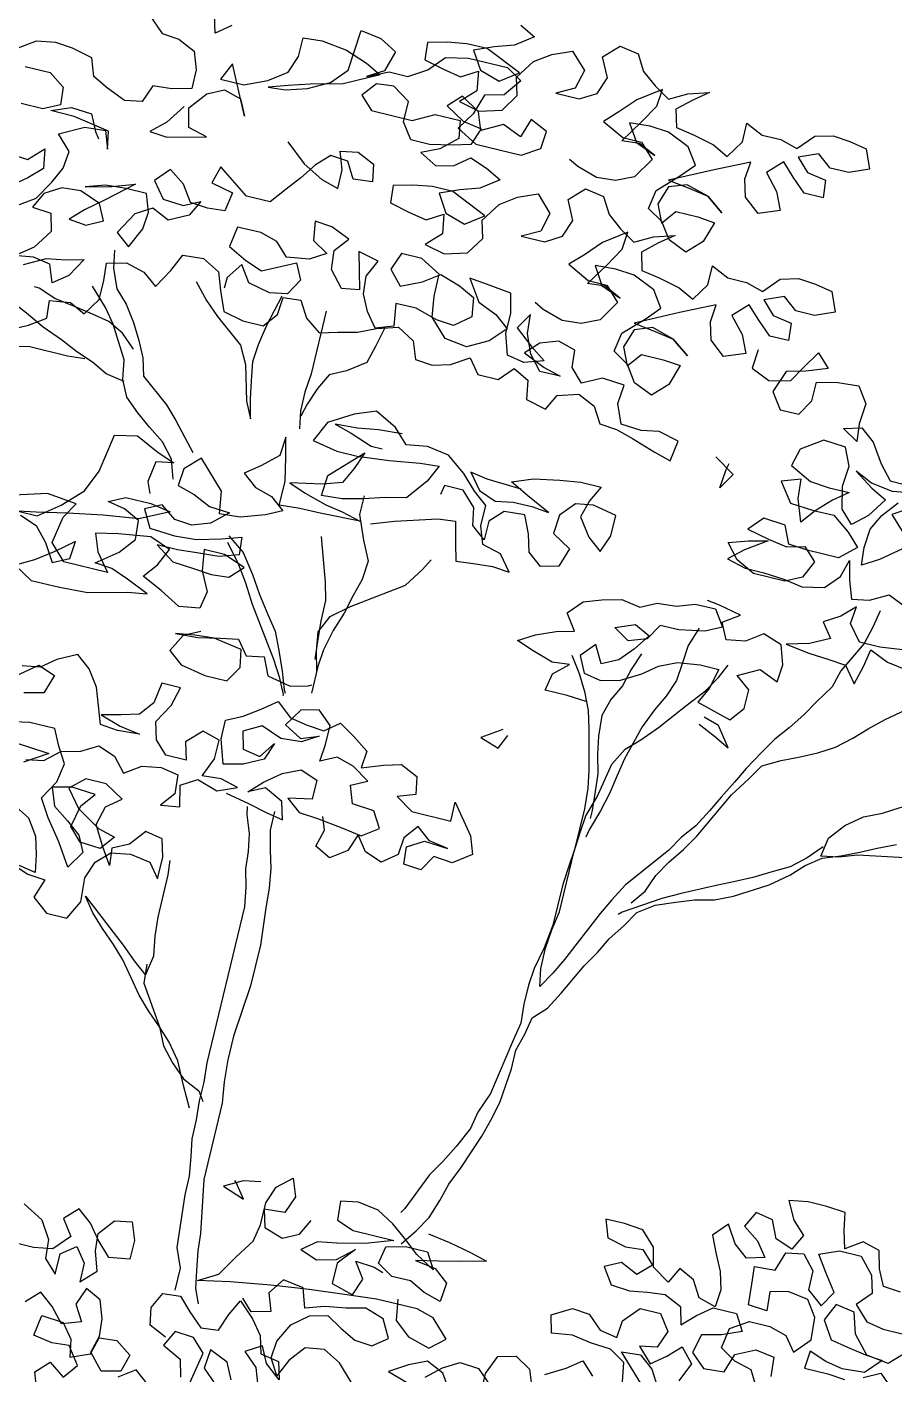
# Model space of a CAD drawing. Header units: inches. Extents: x 350994 to 353538, y 1581369 to 1583842.
# Drawn here: x 351507.966 to 351508.845, y 1583683.427 to 1583684.792 of the extents above; entities that cross this region are included whole.
import ezdxf

# ---------------------------------------------------------------- set-up
doc = ezdxf.new("R2010")
doc.units = ezdxf.units.IN
doc.header["$MEASUREMENT"] = 0
doc.linetypes.add('1', pattern=[0])
doc.layers.add('TREE', color=81, linetype='1')

# ---------------------------------------------------------------- blocks, each defined once
blk = doc.blocks.new('TREE_4')
at = {"color": 94}
for points in [[(85.1, 8372.7), (114, 8358.2), (82.2, 8335.1), (47.5, 8323.6), (12.8, 8309.1), (33, 8277.3), (70.5, 8265.7), (102.4, 8288.8), (35.9, 8317.8), (-1.7, 8317.8), (-36.4, 8312.1), (-71.1, 8303.4), (-68.2, 8271.6), (-30.7, 8262.9), (1.1, 8257.1), (30.1, 8274.4), (35.8, 8239.7), (9.8, 8213.7), (47.4, 8205), (87.8, 8216.6), (108.1, 8248.3), (99.5, 8280.2), (122.6, 8314.8), (151.6, 8335), (186.3, 8349.5), (215.2, 8320.5), (206.5, 8285.8), (174.6, 8268.5), (218, 8268.5), (246.9, 8285.8), (258.5, 8317.6), (241.2, 8352.3), (267.3, 8378.3), (301.9, 8372.5), (319.3, 8343.6), (345.3, 8323.3), (374.2, 8305.9), (406, 8323.2), (443.6, 8334.8), (417.5, 8314.6), (391.5, 8291.5), (400.1, 8259.6), (434.8, 8253.8), (472.4, 8245.1), (501.3, 8230.6), (521.6, 8262.4), (521.6, 8297.1), (553.4, 8282.6), (588.1, 8282.6), (619.9, 8273.9), (645.9, 8302.8), (677.8, 8311.4), (709.6, 8308.5), (741.4, 8302.7), (755.8, 8268), (721.1, 8253.6), (686.4, 8253.6), (660.4, 8273.9), (625.7, 8259.4), (648.8, 8236.3), (683.5, 8230.5), (686.3, 8198.7), (651.6, 8198.7), (625.6, 8221.8), (602.5, 8245), (576.5, 8219), (602.5, 8190.1), (616.9, 8158.2), (579.3, 8143.8), (550.4, 8167), (541.8, 8198.8), (544.7, 8230.6), (483.9, 8201.7), (408.7, 8164.2), (449.2, 8158.4), (483.9, 8152.6), (515.7, 8129.4), (483.9, 8152.6), (443.4, 8164.2), (411.6, 8152.6), (400, 8118), (414.4, 8086.1), (434.7, 8112.2), (475.2, 8112.1), (507, 8109.2), (495.4, 8071.6), (469.3, 8045.6), (434.7, 8060.1), (414.4, 8089), (385.6, 8106.4), (391.4, 8141.1), (426.1, 8175.8), (449.2, 8201.8), (429, 8230.7), (388.6, 8248.1), (353.9, 8251), (316.3, 8248.1), (336.5, 8216.3), (374.1, 8201.8), (342.3, 8216.3), (310.5, 8213.5), (336.5, 8253.9), (356.8, 8288.6), (359.7, 8320.4), (319.2, 8291.5), (293.2, 8262.6), (270, 8239.5), (310.5, 8219.2), (345.2, 8219.2), (371.2, 8193.2), (348, 8155.6), (316.2, 8141.2), (281.5, 8138.3), (243.9, 8149.9), (226.6, 8158.6)], [(-420.7, 8250.3), (-446.8, 8230.1), (-455.4, 8261.9)], [(-568.2, 8233.1), (-539.3, 8207.1), (-507.5, 8204.1), (-475.7, 8189.7), (-464.2, 8157.8), (-464.2, 8123.2), (-498.9, 8114.5), (-533.6, 8111.7), (-545.2, 8079.9), (-577, 8074.1), (-611.7, 8088.6), (-640.6, 8103.1), (-652.2, 8134.9), (-689.7, 8143.6), (-721.5, 8146.5), (-756.2, 8140.8), (-785.2, 8120.6)], [(-765, 8091.6), (-718.7, 8091.6), (-689.8, 8071.3), (-686.9, 8039.5), (-715.9, 8025.1), (-756.3, 8025.1)], [(-684.4, 7623.2), (-649.7, 7640.5), (-620.8, 7660.7), (-623.6, 7692.5), (-586.1, 7698.2), (-557.2, 7683.8), (-536.9, 7715.5), (-536.9, 7750.2), (-539.7, 7782), (-505, 7790.7), (-470.3, 7782), (-444.3, 7761.7), (-424.1, 7796.4), (-409.6, 7828.2), (-372, 7831), (-340.2, 7813.7), (-328.7, 7781.9), (-314.2, 7747.1), (-276.7, 7738.4), (-239.1, 7738.4), (-218.8, 7764.4), (-215.9, 7796.2), (-184.1, 7799.1), (-166.8, 7770.1), (-137.9, 7749.9), (-106, 7758.5), (-71.3, 7767.2), (-39.5, 7781.6), (-1.9, 7793.1), (29.9, 7775.7), (41.4, 7743.9), (73.2, 7741), (105, 7749.7), (136.8, 7769.9), (157, 7743.8), (194.6, 7743.8), (217.8, 7769.8), (246.7, 7755.3), (252.4, 7720.6), (290, 7711.9), (304.5, 7740.8), (342.1, 7752.3), (373.9, 7737.8), (391.2, 7708.9), (423, 7706), (454.8, 7697.3), (498.2, 7682.8), (530, 7674.1), (535.8, 7711.7), (498.2, 7720.4), (466.4, 7714.6), (428.8, 7717.6), (414.4, 7752.3), (417.3, 7787), (376.8, 7789.9), (342.1, 7772.6), (319, 7795.7), (316.1, 7827.5), (284.4, 7836.2), (252.5, 7824.7), (229.4, 7801.6), (269.8, 7784.2), (301.6, 7775.5), (264.1, 7775.5), (240.9, 7801.6), (226.5, 7836.3), (223.7, 7871), (206.3, 7842.1), (238.1, 7816), (267, 7795.8), (232.3, 7784.2), (200.5, 7790), (188.9, 7827.6), (189, 7865.2), (180.3, 7899.9), (134.1, 7905.8), (102.3, 7908.7), (128.3, 7871.1), (162.9, 7856.6), (188.9, 7836.3), (162.9, 7807.4), (125.3, 7787.2), (84.8, 7793), (53, 7824.9), (47.3, 7862.5), (47.3, 7902.9), (9.8, 7923.2), (-27.8, 7923.3), (-39.4, 7891.5), (-16.3, 7865.4), (21.3, 7882.7), (50.2, 7902.9), (87.8, 7891.3), (116.7, 7876.9), (122.4, 7842.2), (93.5, 7819.1), (61.7, 7822), (21.2, 7833.6), (-16.3, 7833.6), (-10.6, 7793.1), (-42.4, 7781.6), (-62.6, 7807.6), (-77.1, 7836.6), (-79.9, 7868.4), (-65.4, 7900.2), (-103, 7908.9), (-94.4, 7874.2), (-85.7, 7842.3), (-117.5, 7836.6), (-143.5, 7865.5), (-146.4, 7900.2), (-126.1, 7926.2), (-160.8, 7940.7), (-192.6, 7943.6), (-186.9, 7908.9), (-158, 7891.6), (-186.9, 7874.2), (-227.4, 7868.5), (-250.5, 7891.7), (-282.3, 7900.4), (-325.7, 7900.4), (-331.5, 7862.8), (-296.8, 7845.4), (-265, 7833.8), (-207.1, 7862.7), (-192.7, 7833.8), (-210.1, 7804.9), (-241.9, 7799.1), (-282.4, 7807.8), (-302.6, 7836.8), (-322.8, 7807.9), (-322.9, 7787.6)], [(-470, 8088.5), (-493.2, 8053.8), (-519.3, 8030.7), (-487.5, 8027.8), (-418, 8045), (-452.7, 8053.8), (-461.4, 8088.5), (-435.3, 8120.2), (-406.4, 8134.7), (-374.6, 8126), (-360.2, 8097), (-403.5, 8183.8), (-417.9, 8152), (-374.6, 8152), (-334.1, 8169.3), (-302.3, 8192.4), (-290.7, 8224.2), (-290.6, 8258.9), (-255.9, 8261.7), (-209.7, 8255.9), (-169.2, 8241.4), (-140.3, 8226.9), (-201.1, 8195.2), (-258.9, 8180.8), (-296.5, 8169.3), (-331.2, 8157.7), (-299.4, 8160.6), (-261.8, 8172.1), (-224.2, 8192.3), (-198.1, 8221.2), (-195.2, 8255.9), (-192.3, 8296.4), (-154.7, 8290.6), (-122.9, 8273.2), (-134.5, 8235.6), (-163.5, 8218.3), (-125.8, 8235.6), (-91.2, 8235.6), (-59.3, 8255.8), (-33.3, 8284.7), (7.2, 8293.3), (79.5, 8293.2), (108.4, 8275.9), (85.2, 8244.1), (50.5, 8235.4), (38.9, 8197.9), (18.7, 8166.1), (56.2, 8145.8), (140.1, 8145.7), (171.9, 8165.9), (174.8, 8197.7), (143, 8212.2), (131.4, 8177.5), (96.7, 8192), (59.1, 8171.8), (47.6, 8203.6), (12.9, 8223.9), (-10.2, 8200.8), (24.4, 8180.5), (59.1, 8174.7), (47.5, 8142.9), (15.7, 8134.3), (-24.8, 8125.6), (-59.4, 8125.7), (-79.7, 8154.6), (-79.6, 8192.2), (-111.4, 8212.5), (-143.2, 8209.6), (-163.5, 8183.6), (-140.4, 8160.4), (-65.2, 8160.4), (-27.6, 8180.6), (18.7, 8180.5), (24.4, 8148.7), (-4.5, 8122.7), (-36.3, 8108.3), (-4.5, 8090.9), (27.3, 8099.6), (53.3, 8119.8), (85.1, 8108.2), (114, 8093.7), (82.2, 8070.6), (47.5, 8059.1), (12.8, 8044.7), (33, 8012.8), (70.5, 8001.2), (102.4, 8024.3), (35.9, 8053.3), (-1.7, 8053.3), (-36.4, 8047.6), (-71.1, 8038.9), (-68.2, 8007.1), (-30.7, 7998.4), (1.1, 7992.6), (30.1, 8009.9), (35.8, 7975.2), (9.8, 7949.2), (47.4, 7940.5), (87.8, 7952.1), (108.1, 7983.8), (99.5, 8015.7), (122.6, 8050.3), (151.6, 8070.5), (186.3, 8085), (215.2, 8056), (206.5, 8021.3), (174.6, 8004), (218, 8004), (246.9, 8021.3), (258.5, 8053.1), (241.2, 8087.8), (267.3, 8113.8), (301.9, 8108), (319.3, 8079.1), (345.3, 8058.8), (374.2, 8041.4), (406, 8058.7), (443.6, 8070.3), (417.5, 8050.1), (391.5, 8027), (400.1, 7995.1), (434.8, 7989.3), (472.4, 7980.6), (501.3, 7966.1), (521.6, 7997.9), (521.6, 8032.6), (553.4, 8018.1), (588.1, 8018.1), (619.9, 8009.4), (645.9, 8038.3), (677.8, 8046.9), (709.6, 8044), (741.4, 8038.2), (755.8, 8003.5), (721.1, 7989.1), (686.4, 7989.1), (660.4, 8009.4), (625.7, 7994.9), (648.8, 7971.8), (683.5, 7966), (686.3, 7934.2), (651.6, 7934.2), (625.6, 7957.4), (602.5, 7980.5), (576.5, 7954.5), (602.5, 7925.6), (616.9, 7893.7), (579.3, 7879.3), (550.4, 7902.5), (541.8, 7934.3), (544.7, 7966.1), (483.9, 7937.2), (408.7, 7899.7), (449.2, 7893.9), (483.9, 7888.1), (515.7, 7864.9), (483.9, 7888.1), (443.4, 7899.7), (411.6, 7888.2), (400, 7853.5), (414.4, 7821.7), (434.7, 7847.7), (475.2, 7847.6), (507, 7844.7), (495.4, 7807.1), (469.3, 7781.1), (434.7, 7795.6), (414.4, 7824.5), (385.6, 7841.9), (391.4, 7876.6), (426.1, 7911.3), (449.2, 7937.3), (429, 7966.2), (388.6, 7983.6), (353.9, 7986.5), (316.3, 7983.7), (336.5, 7951.8), (374.1, 7937.3), (342.3, 7951.8), (310.5, 7949), (336.5, 7989.4), (356.8, 8024.1), (359.7, 8055.9), (319.2, 8027), (293.2, 7998.1), (270, 7975), (310.5, 7954.7), (345.2, 7954.7), (371.2, 7928.7), (348, 7891.1), (316.2, 7876.7), (281.5, 7873.8), (243.9, 7885.4), (226.6, 7894.1)], [(-273.5, 8070.9), (-235.9, 8039.1), (-198.3, 8018.8), (-166.5, 8010.1), (-166.5, 8044.8), (-178, 8076.6), (-146.2, 8082.4), (-114.4, 8067.9), (-108.7, 8036.1), (-143.4, 8033.2), (-160.7, 8062.2), (-192.5, 8065.1), (-215.7, 8042), (-235.9, 8013.1), (-256.2, 7987.1), (-279.3, 7958.2), (-322.7, 7958.2), (-380.5, 7998.7), (-389.2, 7967), (-348.7, 7958.2), (-354.5, 7923.6), (-386.4, 7920.7), (-418.2, 7923.6), (-438.4, 7952.5), (-467.3, 7972.8), (-490.4, 7946.8), (-467.3, 7917.9), (-429.7, 7914.9), (-400.8, 7929.4), (-415.3, 7900.5), (-450, 7883.2), (-481.8, 7897.6), (-510.7, 7880.3), (-533.9, 7839.9), (-507.9, 7819.6), (-490.5, 7857.2), (-487.6, 7889), (-499.1, 7920.8), (-536.7, 7920.8), (-574.3, 7918), (-609, 7906.4), (-562.7, 7918), (-522.2, 7932.4), (-568.5, 7891.9), (-600.4, 7866), (-623.5, 7842.8), (-591.7, 7839.9), (-562.8, 7854.4), (-577.2, 7883.3), (-614.8, 7897.8), (-649.5, 7894.9), (-678.4, 7877.6), (-692.9, 7848.7), (-658.2, 7845.8), (-649.6, 7814), (-672.7, 7779.3), (-707.4, 7753.3)], [(-684.3, 7744.6), (-646.7, 7764.8), (-612, 7770.5), (-580.2, 7779.2), (-600.5, 7744.5), (-626.5, 7724.3), (-638, 7756.1), (-669.8, 7761.9), (-704.5, 7756.2)], [(-753.5, 7932.6), (-721.7, 7929.7), (-695.7, 7955.7), (-689.9, 7921), (-713.1, 7897.9), (-742, 7874.8)], [(-718.9, 7845.8), (-690, 7866), (-669.7, 7900.7), (-655.2, 7929.6), (-652.3, 7961.4), (-678.3, 7987.5), (-634.9, 8010.5), (-597.3, 8013.4), (-585.8, 7981.6), (-591.6, 8013.4), (-623.4, 8019.2), (-658, 8025), (-701.4, 8025.1), (-666.7, 8039.5), (-629.1, 8036.6), (-614.7, 8007.6), (-606, 7996.1)], [(637.2, 7905.3), (634.2, 7870.6), (668.9, 7856.1), (706.5, 7864.8), (723.9, 7893.7), (744.1, 7925.4), (767.3, 7902.3), (729.7, 7887.9), (695, 7879.2), (680.5, 7838.8), (700.7, 7809.8), (735.4, 7809.8), (752.7, 7838.7), (752.8, 7873.4), (790.4, 7882), (828, 7884.9), (848.2, 7856), (845.2, 7818.4), (848.1, 7786.6), (819.2, 7803.9), (851, 7812.6), (877, 7792.3), (900.1, 7757.6), (923.2, 7731.6), (966.6, 7731.5)], [(972.3, 7693.9), (940.5, 7673.7), (969.4, 7644.8)], [(981, 7624.5), (937.6, 7589.9), (908.6, 7572.5), (905.8, 7604.4), (908.7, 7639), (923.2, 7667.9), (946.3, 7696.8)], [(969.5, 7719.9), (931.9, 7714.2), (891.4, 7720), (859.6, 7734.5), (894.3, 7711.3), (923.2, 7696.9), (900, 7662.2), (874, 7639.1), (850.9, 7662.2), (842.2, 7702.7), (845.2, 7740.3), (830.7, 7772.1), (790.3, 7775), (752.7, 7749.1), (744, 7717.3), (784.4, 7697), (819.1, 7694.1), (856.7, 7694), (830.7, 7673.8), (804.6, 7647.8), (784.3, 7621.8), (769.9, 7662.3), (767.1, 7697), (732.4, 7685.5), (758.4, 7650.8), (801.7, 7647.8), (839.3, 7647.8), (871.1, 7624.6), (894.2, 7601.5), (865.3, 7575.5), (807.4, 7575.5), (772.7, 7578.5), (758.3, 7610.3), (717.8, 7613.2), (694.7, 7587.2), (735.2, 7578.5), (769.8, 7572.7), (801.7, 7581.3), (824.8, 7558.2), (810.3, 7526.4), (781.4, 7511.9), (723.5, 7512), (688.9, 7529.4), (665.7, 7555.4), (700.5, 7567), (735.2, 7575.6), (697.5, 7549.6), (671.5, 7526.5), (706.2, 7517.8), (740.9, 7517.8), (778.5, 7514.8), (813.2, 7509), (853.6, 7517.7), (876.8, 7543.7), (885.5, 7575.5), (894.1, 7540.8), (905.7, 7508.9), (937.5, 7514.7), (969.3, 7532), (1038.7, 7503)], [(1021.3, 7442.3), (975, 7436.6), (937.4, 7436.6), (914.3, 7465.6), (917.2, 7497.4), (894.1, 7474.3), (865.2, 7456.9), (885.4, 7430.9), (850.7, 7413.6), (810.2, 7402.1), (853.5, 7396.2), (891.1, 7393.3), (922.9, 7390.4), (946, 7361.4), (954.7, 7396.1), (960.5, 7427.9), (995.2, 7413.4), (1032.8, 7407.6)], [(-531, 7808.1), (-525.3, 7776.3), (-510.8, 7741.5), (-487.7, 7718.4), (-467.5, 7689.5), (-450.2, 7660.5), (-435.8, 7631.6), (-427.1, 7599.8), (-375.1, 7559.3), (-352, 7536.1), (-328.9, 7510.1), (-308.7, 7486.9)], [(-374.9, 7787.7), (-348.9, 7758.7), (-322.9, 7735.6), (-270.9, 7695.1), (-253.6, 7663.2), (-236.3, 7599.6), (-221.9, 7570.7), (-230.5, 7605.4), (-236.3, 7637.2), (-242, 7671.9), (-239.1, 7703.7), (-233.3, 7741.3), (-218.8, 7799.1)], [(-134.9, 7790.4), (-135, 7674.7), (-138, 7640), (-138, 7605.3), (-132.2, 7573.5)], [(-25.1, 7787.4), (-33.8, 7749.8), (-42.5, 7718), (-74.3, 7694.9), (-103.2, 7680.5), (-117.7, 7651.6), (-129.3, 7619.8), (-135.1, 7596.6)], [(-331.9, 7432), (-343.4, 7466.7), (-366.5, 7492.8), (-395.4, 7513), (-421.4, 7533.3), (-447.4, 7556.4), (-461.8, 7585.4), (-467.6, 7620.1), (-502.2, 7677.9), (-522.4, 7704), (-554.2, 7735.8)], [(-456, 7643.2), (-482, 7666.3), (-510.9, 7680.8), (-542.7, 7686.6), (-577.4, 7692.5), (-615, 7698.3), (-646.8, 7709.9), (-655.4, 7709.9)], [(608.1, 7700), (645.6, 7676.9), (628.2, 7648), (631.2, 7682.7), (634.1, 7694.2)], [(-458.9, 7582.5), (-493.6, 7588.3), (-522.5, 7602.8), (-554.3, 7614.4), (-586.1, 7628.9), (-623.7, 7643.3), (-658.4, 7660.7), (-690.2, 7675.2), (-713.3, 7681)], [(32.4, 7437.5), (72.9, 7451.9), (148.1, 7474.9), (179.9, 7477.8), (188.6, 7440.2), (197.2, 7408.4), (229, 7411.3), (263.7, 7414.1), (295.5, 7411.2), (272.4, 7440.1), (237.7, 7448.8), (226.2, 7480.7), (226.2, 7518.2), (200.2, 7538.5), (174.2, 7564.5), (139.6, 7590.6), (99.1, 7596.4), (61.5, 7590.7), (35.5, 7616.7), (-5, 7637), (-42.6, 7622.6), (-86, 7596.6), (-103.3, 7559), (-57.1, 7550.3), (-19.5, 7550.3), (38.3, 7556), (93.3, 7564.6), (128, 7567.5), (113.5, 7535.7), (84.5, 7498.1), (46.9, 7489.5), (9.3, 7478), (-28.2, 7469.3), (-65.8, 7466.5), (-62.9, 7504), (-7.9, 7558.9), (-19.5, 7527.1), (-34, 7498.2), (-68.7, 7486.7), (-126.5, 7475.2), (-94.8, 7463.6), (-54.3, 7452), (-22.5, 7446.2), (12.2, 7437.5), (-60.1, 7434.7), (-97.7, 7434.7), (-135.3, 7431.8), (-135.2, 7475.2), (-143.9, 7518.6), (-152.5, 7553.3), (-155.4, 7518.6), (-184.4, 7492.6), (-210.4, 7472.4), (-184.4, 7452.1), (-152.6, 7443.4), (-126.6, 7423.1), (-155.5, 7408.7), (-198.9, 7394.3), (-236.5, 7391.4), (-242.2, 7431.9), (-291.3, 7481.1), (-317.4, 7455.1), (-320.3, 7423.3), (-288.5, 7414.6), (-256.7, 7400.1), (-219.1, 7397.2), (-248.1, 7371.2), (-279.9, 7359.7), (-311.7, 7362.6), (-340.6, 7382.9), (-369.5, 7368.4), (-352.2, 7336.6), (-305.9, 7333.7), (-265.5, 7336.5), (-222.1, 7348.1), (-187.4, 7359.6), (-184.5, 7327.8), (-219.2, 7316.3), (-259.7, 7313.4), (-294.4, 7310.5), (-332, 7310.6), (-297.3, 7287.4), (-256.8, 7284.5), (-225, 7281.6), (-193.2, 7284.4), (-170.1, 7307.5), (-210.5, 7322), (-248.1, 7322.1), (-242.4, 7284.5), (-225.1, 7249.8), (-230.9, 7218), (-268.5, 7212.2), (-306, 7232.5), (-343.6, 7249.9), (-323.3, 7275.9), (-308.9, 7307.7), (-346.4, 7322.2), (-404.3, 7313.5), (-444.7, 7304.9), (-433.2, 7273.1), (-407.2, 7241.3), (-488.2, 7241.3), (-517.1, 7270.3), (-508.3, 7319.4), (-491, 7348.3), (-545.9, 7354.1), (-603.7, 7336.8)], [(-583.5, 7305), (-551.7, 7293.4), (-528.6, 7267.4), (-508.4, 7235.6), (-479.5, 7250), (-476.6, 7281.8), (-508.4, 7255.8), (-540.2, 7232.7), (-572, 7215.4), (-537.4, 7195.1), (-485.3, 7195.1), (-433.3, 7197.9), (-363.9, 7215.2), (-329.2, 7220.9), (-369.6, 7238.3), (-401.4, 7249.9), (-433.2, 7252.8), (-395.6, 7281.7), (-372.5, 7310.6), (-375.3, 7345.3), (-404.2, 7359.8), (-436, 7365.6), (-407.1, 7380), (-360.8, 7380), (-323.2, 7374.2), (-375.3, 7348.2), (-438.9, 7339.6), (-502.5, 7328.1), (-557.5, 7316.6), (-589.3, 7310.8), (-554.6, 7310.8), (-517, 7339.7), (-482.3, 7374.3), (-464.9, 7414.8), (-453.3, 7484.2), (-412.8, 7492.8), (-369.4, 7472.5), (-337.6, 7460.9), (-369.4, 7455.2), (-375.2, 7417.6), (-366.6, 7397.3)], [(-537, 7605.7), (-568.8, 7602.8), (-641.1, 7602.9), (-675.8, 7594.2), (-707.6, 7591.4), (-779.9, 7591.4)], [(49.9, 7608), (6.6, 7605.2), (-31, 7599.4), (-71.5, 7596.6), (-39.7, 7587.9), (0.8, 7573.4), (21, 7573.4)], [(281.2, 7561.6), (217.6, 7564.5), (185.8, 7570.3), (208.9, 7541.4), (240.7, 7529.8), (272.5, 7535.5), (307.2, 7535.5), (339, 7532.6), (295.7, 7552.9), (261, 7570.2), (298.6, 7584.7), (344.8, 7593.3), (382.4, 7599.1), (420, 7599), (405.5, 7570.1), (396.8, 7538.3), (419.9, 7506.5), (445.9, 7486.2), (457.5, 7518), (457.6, 7555.6), (414.2, 7564.3), (382.4, 7558.6), (359.2, 7532.6), (356.3, 7497.9), (391, 7477.6), (379.4, 7442.9), (347.6, 7434.3), (321.6, 7454.5), (312.9, 7486.4), (298.5, 7518.2), (260.9, 7515.3), (237.8, 7492.2), (237.7, 7457.5), (211.7, 7477.8), (206, 7509.6), (180, 7535.6), (145.3, 7535.7), (142.4, 7518.3)], [(960.6, 7500.2), (954.8, 7468.4), (946.1, 7436.6), (917.1, 7378.8), (908.4, 7347), (888.2, 7315.2), (870.8, 7286.3), (850.5, 7257.4), (830.3, 7231.4), (812.9, 7202.5), (792.6, 7167.9), (778.1, 7139), (760.7, 7107.2), (746.3, 7078.3), (728.9, 7046.5), (708.6, 7020.5), (691.3, 6991.6), (630.5, 6913.6), (613.1, 6881.8), (598.6, 6852.9), (555.1, 6757.5), (540.7, 6728.6), (523.3, 6699.7), (517.5, 6731.5), (517.6, 6769.1), (520.5, 6803.8), (526.3, 6838.5), (526.4, 6948.4), (529.3, 6986), (532.3, 7017.8), (543.9, 7055.3), (555.5, 7118.9), (572.9, 7150.7), (596, 7173.8), (622.1, 7202.7), (662.6, 7254.7), (688.6, 7286.5), (706, 7315.4), (717.6, 7341.4)], [(9.4, 7483.7), (9.3, 7449), (26.6, 7405.7), (43.9, 7370.9), (41, 7336.3), (32.3, 7304.5), (23.6, 7269.8), (12, 7235.1), (3.3, 7197.5), (0.4, 7165.7), (0.3, 7116.6)], [(486.2, 7217.3), (448.6, 7220.2), (408.1, 7220.3), (413.9, 7252.1), (440, 7275.2), (408.2, 7272.3), (370.6, 7283.9), (338.8, 7295.5), (367.7, 7312.8), (402.4, 7327.3), (434.2, 7335.9), (414, 7364.8), (437.2, 7390.8), (469, 7402.4), (503.7, 7411), (538.4, 7405.2), (567.3, 7419.6), (602, 7422.5), (633.8, 7434), (671.4, 7434), (691.6, 7405.1), (662.7, 7390.6), (616.4, 7382), (581.7, 7382), (564.4, 7353.1), (532.5, 7341.6), (503.7, 7359), (538.4, 7373.4), (567.3, 7358.9), (547, 7330), (523.8, 7304), (494.9, 7289.6), (477.6, 7321.4), (454.4, 7295.4), (468.9, 7266.5), (500.7, 7260.7), (535.4, 7269.3), (570.1, 7289.5), (596.1, 7309.7), (627.9, 7324.2), (668.4, 7329.9), (703.1, 7329.9), (694.4, 7292.3), (679.9, 7263.4), (743.5, 7246), (763.8, 7272), (763.8, 7306.7), (737.8, 7326.9), (775.4, 7347.1), (810.1, 7332.7), (813, 7364.5), (801.5, 7399.2), (766.8, 7410.8), (737.9, 7390.6), (703.2, 7384.8), (688.7, 7413.7), (717.7, 7433.9), (677.2, 7442.7), (654.1, 7445.6)], [(-48.6, 7394.2), (-22.6, 7316.1), (-14, 7284.3), (-14, 7246.7), (-11.1, 7209.1), (-8.3, 7177.3)], [(0.4, 7157), (-8.3, 7191.7), (-14, 7226.4), (0.5, 7258.2), (32.3, 7284.2), (119.1, 7344.9), (142.3, 7379.5), (153.8, 7399.8)], [(651.1, 7393.5), (639.5, 7358.8), (636.6, 7324.1), (633.7, 7292.3), (622.1, 7260.5), (607.6, 7231.7), (593.1, 7197), (575.7, 7133.4), (569.9, 7101.6), (564.1, 7066.9), (555.4, 7032.2), (543.8, 6994.6), (540.9, 6980.2)], [(647.8, 6884.7), (668, 6910.7), (679.6, 6942.5), (697, 6971.4), (717.3, 7000.2), (734.7, 7029.1), (778.1, 7115.8), (801.3, 7150.5), (818.6, 7179.4), (850.5, 7196.7), (882.3, 7211.2), (911.2, 7225.6), (940.1, 7242.9), (966.2, 7266), (989.3, 7289.1), (1015.4, 7312.2), (1047.2, 7338.2), (1073.2, 7364.2), (1084.8, 7381.6)], [(-210.5, 7356.7), (-178.7, 7333.6), (-152.7, 7298.8), (-132.5, 7267), (-109.4, 7235.2), (-89.2, 7209.2), (-74.8, 7177.3), (-60.3, 7142.6), (-48.8, 7110.8), (-45.9, 7105)], [(-210.5, 7345.2), (-181.6, 7310.4), (-161.4, 7281.5), (-141.2, 7246.8), (-80.6, 7160), (-63.3, 7131.1), (-48.8, 7102.1), (-48.8, 7099.3)], [(561.4, 7324.2), (549.9, 7292.4), (541.1, 7260.6), (526.7, 7231.7), (518, 7199.9), (520.8, 7162.3), (526.6, 7130.5), (535.2, 7095.8), (538.1, 7064), (540.9, 7029.3), (540.9, 7014.9)], [(440, 7292.5), (460.2, 7263.6), (477.5, 7234.7), (491.9, 7202.8), (500.6, 7171), (509.2, 7136.3), (517.9, 7098.7), (523.6, 7066.9), (526.5, 7029.3), (526.4, 6954.2), (523.5, 6922.4), (520.6, 6887.7), (520.5, 6812.5), (514.7, 6769.1), (506, 6728.7), (503, 6696.9), (503, 6662.2), (505.9, 6627.5), (500.1, 6595.7), (482.6, 6491.6), (468.1, 6454), (462.3, 6422.2), (444.9, 6384.6), (427.6, 6352.9), (410.2, 6324), (381.2, 6254.6), (375.4, 6245.9)], [(691.5, 7225.8), (723.3, 7211.3), (752.2, 7196.8), (726.2, 7231.5), (697.3, 7240.2)], [(1315.9, 7152.9), (1252.3, 7121.2), (1217.6, 7109.7), (1185.8, 7101), (1153.9, 7089.5), (1119.2, 7080.8), (1023.8, 7063.6), (992, 7052), (960.2, 7046.3), (966, 7081), (989.2, 7109.9), (1018.1, 7133), (1049.9, 7147.4), (1078.8, 7164.7), (1110.7, 7182), (1139.6, 7199.4), (1168.5, 7219.6), (1191.7, 7236.9)], [(-219.3, 7177.5), (-248.3, 7163), (-265.6, 7131.3), (-239.6, 7111), (-193.4, 7102.3), (-152.9, 7102.2), (-135.5, 7131.1), (-141.3, 7162.9), (-193.3, 7171.7), (-228, 7168.8), (-262.7, 7163.1), (-222.2, 7165.9), (-181.8, 7174.5), (-149.9, 7180.3), (-129.7, 7154.3), (-97.9, 7160), (-83.5, 7128.2), (-40.1, 7119.5), (-8.3, 7128.1), (-2.5, 7131)], [(350.2, 7133.6), (315.5, 7110.5), (350.2, 7098.9), (361.8, 7124.9)], [(389.8, 6191), (410.1, 6219.9), (427.5, 6248.8), (439.1, 6283.5), (447.8, 6315.3), (462.3, 6349.9), (485.4, 6413.5), (494.1, 6445.3), (502.8, 6480), (508.7, 6543.6), (508.7, 6578.3), (517.4, 6610.1), (523.2, 6641.9), (546.4, 6665), (563.8, 6696.8), (592.7, 6754.6), (610.1, 6783.5), (624.6, 6812.4), (644.9, 6841.3), (662.2, 6870.2), (691.2, 6890.4), (725.9, 6904.8), (757.7, 6916.4), (792.4, 6925), (824.2, 6939.4), (882.1, 6974.1), (913.9, 7000.1), (937, 7023.2), (963.1, 7043.4), (994.9, 7054.9), (1026.7, 7069.4), (1055.6, 7083.8), (1087.5, 7098.2)], [(-474.1, 6796.1), (-442.3, 6778.7), (-422.1, 6749.7), (-413.5, 6717.9), (-407.7, 6686.1), (-439.5, 6691.9)], [(-451.1, 6691.9), (-419.3, 6680.4), (-387.5, 6677.4), (-399.1, 6642.7), (-370.2, 6619.6), (-332.6, 6619.6), (-315.2, 6654.2), (-318.1, 6697.6), (-306.5, 6729.4), (-283.3, 6752.5), (-248.6, 6758.3), (-211.1, 6752.4), (-190.8, 6726.4), (-190.8, 6766.9), (-199.4, 6798.7), (-231.2, 6804.5), (-254.4, 6775.6), (-283.3, 6761.2), (-280.5, 6729.4), (-300.7, 6761.2), (-320.9, 6795.9), (-312.2, 6830.6), (-286.1, 6850.8), (-320.8, 6871.1), (-358.4, 6871.1), (-384.4, 6848), (-358.5, 6816.2), (-315.1, 6790.1), (-283.3, 6781.4), (-303.6, 6755.4), (-341.2, 6758.3), (-364.3, 6781.5), (-355.6, 6822), (-335.3, 6848), (-378.7, 6850.9), (-413.4, 6842.3), (-401.8, 6810.4), (-372.9, 6790.2), (-346.9, 6769.9), (-332.5, 6741), (-352.8, 6709.2), (-378.8, 6749.7), (-407.6, 6787.3), (-427.8, 6819.1), (-407.6, 6853.8), (-401.8, 6888.5), (-419.1, 6917.4), (-433.5, 6946.4), (-479.8, 6946.4), (-523.1, 6937.8)], [(-511.6, 6906), (-474, 6903), (-433.5, 6900.1), (-474.1, 6874.1)], [(-471.2, 6879.9), (-439.3, 6885.7), (-413.3, 6908.8), (-378.6, 6917.4), (-349.7, 6934.7), (-317.9, 6923.1), (-294.8, 6897.1), (-265.8, 6917.3), (-231.1, 6923), (-199.3, 6917.2), (-196.5, 6882.5), (-216.7, 6856.5), (-182, 6862.3), (-190.7, 6899.9), (-161.8, 6917.2), (-124.2, 6905.6), (-89.5, 6920), (-121.3, 6928.7), (-156, 6925.9), (-141.5, 6960.6), (-141.4, 6995.2), (-173.2, 7004), (-199.3, 6978), (-190.6, 6946.1), (-228.2, 6946.2), (-251.3, 6969.3), (-260, 7001.1), (-239.7, 7035.8), (-231, 7070.5), (-265.7, 7070.5), (-271.5, 7033), (-291.8, 7007), (-323.6, 6998.3), (-358.3, 6989.7), (-320.7, 6978.1), (-283.1, 6972.2), (-323.6, 6969.4), (-355.4, 6972.3), (-378.5, 7035.9), (-398.7, 7064.9), (-424.7, 7085.1), (-459.4, 7067.8), (-485.5, 7047.6), (-517.3, 7041.9)], [(-546.2, 7004.3), (-488.3, 7050.5), (-456.6, 7038.9), (-468.1, 7004.2), (-502.9, 6995.6)], [(-106.8, 6905.6), (-63.5, 6896.9), (-28.8, 6888.2), (3, 6882.4), (-5.6, 6914.2), (-40.3, 6931.5), (-69.2, 6917.1), (-46.1, 6940.2), (-17.1, 6963.3), (14.7, 6977.8), (46.5, 6966.2), (46.4, 6931.5), (3.1, 6922.8), (29.1, 6902.6), (63.8, 6899.6), (110, 6893.8), (147.6, 6888), (176.5, 6908.2), (159.2, 6937.1), (118.7, 6940.1), (107.2, 6971.9), (136.1, 6986.3), (104.3, 7006.6), (72.5, 7015.3), (43.6, 7000.9), (46.5, 7032.7), (46.6, 7067.4), (20.6, 7090.5), (-11.3, 7081.9), (-31.5, 7050.1), (0.3, 7032.7), (32.1, 7044.2), (3.2, 7026.9), (-34.4, 7024.1), (-72, 7038.6), (-103.8, 7021.2), (-95.2, 6989.4), (-63.4, 6983.6), (-43.1, 7012.5), (-54.7, 6980.7), (-89.4, 6963.4), (-124.1, 6954.8), (-138.5, 6998.1), (-138.5, 7032.8), (-109.6, 7047.3), (-80.7, 7067.5), (-54.6, 7087.7), (-25.7, 7064.5), (6.1, 7058.7), (37.9, 7055.8), (63.9, 7076), (92.8, 7058.6), (121.7, 7038.4), (118.8, 7006.6), (156.4, 7021), (188.2, 7029.6), (220, 7015.2), (225.7, 6983.3), (193.9, 6971.8), (225.7, 6951.5), (298, 6951.5), (298, 6986.2), (338.5, 6934.1), (350, 6902.3), (318.2, 6879.2), (283.5, 6882.1), (266.1, 6853.2), (234.3, 6856.1), (231.4, 6887.9), (260.4, 6905.3), (303.7, 6902.3), (269, 6908.1), (243, 6928.4), (222.8, 6902.4), (219.9, 6870.6), (193.8, 6850.4), (162, 6862), (141.8, 6888), (130.2, 6856.2), (101.3, 6836), (72.4, 6850.5), (81.1, 6882.3), (72.4, 6905.4)], [(960.2, 7063.6), (937.1, 7037.6), (911, 7014.5), (879.2, 6997.2), (850.3, 6979.9), (821.3, 6965.5), (789.5, 6951), (731.7, 6922.2), (699.8, 6904.8), (636.2, 6864.4), (630.4, 6858.7)], [(13.8, 6015), (13.8, 6055.4), (-0.6, 6090.1), (-9.2, 6185.6), (-9.2, 6220.3), (-14.9, 6255), (-20.7, 6286.8), (-20.6, 6321.5), (-23.5, 6356.2), (-23.5, 6390.9), (-26.3, 6425.6), (-26, 6714.7), (-31.8, 6749.4), (-40.4, 6781.2), (-43.3, 6813), (-49.1, 6844.8), (-60.6, 6876.6), (-63.5, 6891.1)], [(-14.3, 6893.9), (-14.3, 6859.2), (-5.7, 6824.5), (2.9, 6792.7), (8.7, 6758), (11.5, 6717.5), (17.3, 6653.9), (17.2, 6578.8), (8.4, 6483.4), (8.4, 6440), (11.3, 6399.5), (17, 6361.9), (16.9, 6220.2), (34.1, 6124.8), (37, 6093), (42.7, 6058.3), (48.5, 6026.5), (60, 6000.5)], [(-38, 6338.8), (-58.2, 6376.4), (-78.4, 6416.9), (-101.5, 6445.9), (-124.6, 6469), (-150.6, 6492.2), (-173.7, 6515.3), (-193.9, 6541.4), (-217, 6570.3), (-240.1, 6593.4), (-266.1, 6616.6), (-289.2, 6639.8), (-309.4, 6665.8), (-222.8, 6596.3), (-196.8, 6573.2), (-170.8, 6552.9), (-164.9, 6590.5), (-170.7, 6625.2), (-173.6, 6659.9), (-173.5, 6738), (-176.3, 6764)], [(-173.6, 6573.1), (-170.8, 6538.5), (-124.6, 6469), (-110.1, 6437.2), (-87, 6411.2), (-61, 6388), (-29.2, 6373.5), (-17.7, 6356.2)], [(539.9, 5948), (516.8, 5982.7), (485.1, 5997.2), (453.2, 5982.7), (421.4, 5962.5), (459, 5950.9)], [(487.9, 5968.3), (514, 5991.4), (542.9, 6008.7), (577.6, 6005.8), (603.6, 5982.6)], [(592, 5959.5), (592, 6000), (606.5, 6034.7), (638.3, 6043.3), (667.2, 6025.9), (678.8, 5994.1)], [(696.1, 6023), (730.9, 6043.2), (756.9, 6063.4), (780, 6040.3)], [(866.8, 6048.9), (820.5, 6095.2), (855.2, 6098), (881.2, 6077.8), (898.6, 6048.8)], [(834.9, 6043.1), (829.2, 6077.8), (800.3, 6095.2), (762.7, 6098.1), (728, 6103.9), (690.4, 6098.2), (681.8, 6130), (716.5, 6150.2), (748.3, 6147.3), (774.3, 6124.1), (806.1, 6118.3), (809, 6150.1), (835.1, 6179), (872.7, 6179), (892.9, 6150), (881.3, 6118.2), (849.5, 6112.5), (875.5, 6086.4), (901.5, 6106.7), (924.7, 6129.8), (947.8, 6103.7), (933.3, 6069)], [(1283.4, 6317.4), (1251.5, 6320.3), (1237.1, 6349.2), (1228.5, 6381), (1196.7, 6389.7), (1167.7, 6369.5), (1159.1, 6401.3), (1153.3, 6433.2), (1118.7, 6436.1), (1084, 6436.1), (1049.3, 6430.4), (1066.6, 6398.5), (1089.7, 6375.4), (1075.2, 6346.5), (1043.4, 6358.1), (1029, 6389.9), (997.2, 6395.7), (982.7, 6366.8), (1011.6, 6346.5), (1031.8, 6320.5), (1000, 6311.9), (974, 6332.1), (953.8, 6363.9), (930.6, 6337.9), (945.1, 6306.1), (959.5, 6277.2), (968.1, 6245.4), (965.2, 6213.6), (933.4, 6222.3), (916.1, 6251.2), (887.2, 6265.7), (872.7, 6236.8), (840.9, 6257.1), (832.3, 6291.8), (806.3, 6317.8), (771.6, 6320.7), (736.9, 6320.8), (748.4, 6289), (783.1, 6280.3), (814.9, 6283.1), (838, 6260), (814.9, 6236.9), (783.1, 6251.3), (754.2, 6236.9), (774.4, 6208), (809.1, 6205.1), (840.9, 6210.8), (872.7, 6213.7), (904.5, 6199.2), (913.1, 6167.4), (936.3, 6190.5), (962.3, 6210.7), (1005.7, 6210.7), (1023, 6181.7), (988.3, 6167.3), (953.6, 6158.7), (944.9, 6124), (970.9, 6100.8), (1008.5, 6103.7), (1020.1, 6138.4), (1054.8, 6155.7), (1089.5, 6149.9), (1092.3, 6115.2)], [(1075, 6083.4), (1054.8, 6118.1), (1023, 6126.8), (994.1, 6144.2), (999.9, 6181.7), (1031.7, 6202), (1069.3, 6201.9), (1101.1, 6193.2), (1121.3, 6167.2), (1147.3, 6196.1), (1144.5, 6236.6), (1124.3, 6265.5), (1086.7, 6271.3), (1054.9, 6262.7), (1057.7, 6228), (1023.1, 6230.9), (1020.2, 6268.5), (1017.3, 6300.3), (1054.9, 6303.1), (1066.5, 6337.8), (1098.3, 6343.6), (1121.4, 6317.5), (1121.4, 6282.8), (1150.3, 6259.7), (1167.7, 6288.6), (1144.6, 6320.4), (1124.4, 6349.3), (1159.1, 6363.8), (1199.5, 6363.7), (1225.5, 6334.8), (1234.2, 6303), (1211, 6277), (1237, 6250.9), (1268.8, 6245.1), (1306.4, 6245.1)], [(1315.1, 6210.4), (1291.9, 6187.3), (1251.4, 6193.1), (1222.5, 6224.9), (1211, 6262.5), (1176.3, 6268.3), (1161.8, 6236.5), (1182.1, 6204.7), (1213.9, 6198.9), (1248.5, 6193.1), (1280.3, 6190.2), (1254.3, 6161.3), (1213.8, 6158.4), (1182, 6164.2), (1150.2, 6175.8), (1147.3, 6144), (1190.7, 6144), (1222.5, 6141.1)], [(1254.3, 6152.6), (1283.2, 6167), (1309.2, 6143.9)], [(444.7, 6084), (369.5, 6084), (311.7, 6078.3), (248, 6072.6), (178.6, 6064), (106.3, 6052.5), (48.5, 6040.9), (83.2, 6061.2), (106.4, 6098.7), (129.6, 6133.4), (135.4, 6165.2), (135.4, 6205.7), (147, 6237.5), (173, 6260.6), (184.6, 6228.8), (173, 6197), (135.4, 6194.1), (144, 6162.3), (178.7, 6150.7), (207.6, 6165.1), (222.1, 6194)], [(118.1, 6240.4), (86.3, 6234.6), (54.5, 6217.3), (94.9, 6202.8), (74.7, 6228.9), (71.8, 6231.8)], [(433.2, 6219.9), (473.7, 6214), (514.2, 6205.3), (546, 6196.6), (499.7, 6185.1), (462.1, 6176.5), (421.6, 6167.8), (459.2, 6162), (485.2, 6141.7), (482.3, 6107), (450.5, 6115.8), (421.6, 6130.2), (386.9, 6130.3), (358, 6147.6), (363.8, 6179.4), (398.5, 6188.1), (439, 6188), (456.3, 6159.1), (421.6, 6179.4), (392.7, 6202.5), (366.7, 6222.8), (334.9, 6240.2), (297.4, 6246), (265.5, 6240.2), (268.4, 6205.5), (300.2, 6194), (375.4, 6193.9), (326.2, 6176.6), (277, 6165.1), (242.3, 6159.3), (216.3, 6139.1), (248.1, 6127.5), (282.8, 6136.1), (311.7, 6162.1), (285.7, 6130.4), (285.6, 6092.8), (326.1, 6081.2), (337.7, 6113), (317.5, 6141.9), (352.2, 6139), (369.5, 6133.2)], [(16.6, 5928.2), (-15.2, 5942.7), (-20.9, 5974.5), (-6.5, 6003.4), (25.3, 6006.3), (48.5, 5983.1), (74.5, 5960), (106.3, 5962.8), (117.9, 5994.6), (132.3, 6023.5), (161.2, 5997.5), (181.4, 5971.4), (190.1, 5939.6), (224.8, 5933.8), (233.4, 5902), (204.5, 5925.2), (190.1, 5954.1), (161.2, 5936.8), (187.2, 5913.6), (198.7, 5881.8)], [(149.6, 5881.8), (135.1, 5910.8), (100.4, 5925.2), (97.5, 5890.6), (123.5, 5867.4)], [(77.3, 5853), (88.9, 5916.6), (65.8, 5939.7), (31.1, 5942.7), (16.6, 5913.8), (51.3, 5896.4), (59.9, 5864.6)], [(5, 5838.6), (-21, 5858.9), (-50, 5838.6)], [(-185.9, 5780.9), (-197.5, 5812.8), (-174.3, 5835.9), (-145.4, 5815.6), (-125.1, 5841.6), (-148.3, 5873.4), (-180.1, 5870.6), (-214.7, 5876.4), (-208.9, 5914), (-168.5, 5911), (-148.2, 5885), (-142.5, 5853.2), (-107.8, 5867.6), (-99.1, 5899.4), (-67.3, 5902.3), (-38.4, 5882), (-47.1, 5850.2), (-81.8, 5841.6), (-107.8, 5870.5), (-99.1, 5902.3), (-101.9, 5934.1), (-113.5, 5965.9), (-142.4, 5980.4), (-154, 5948.6), (-136.6, 5919.7), (-171.3, 5908.1), (-194.5, 5934.2), (-220.5, 5954.5), (-243.6, 5931.3)], [(-286.8, 6102), (-249.3, 6081.7), (-229, 6049.9), (-226.2, 6015.2), (-203.1, 5992), (-203, 6029.6), (-177, 6049.8), (-156.8, 6023.8), (-156.8, 5989.1), (-130.8, 6015.1), (-142.3, 6049.8), (-145.2, 6081.6), (-122, 6110.5), (-90.2, 6116.2), (-78.7, 6084.4), (-78.7, 6049.7), (-116.3, 6044), (-142.3, 6070), (-162.5, 6096.1), (-188.5, 6116.3), (-211.7, 6093.2), (-191.4, 6064.3), (-217.5, 6035.4), (-252.2, 6029.7), (-286.9, 6029.7)], [(407.1, 6092.7), (412.8, 6055.1), (441.7, 6031.9), (482.2, 6020.3), (508.2, 6043.4), (476.5, 6075.2), (444.7, 6084)], [(360.7, 5927.9), (331.8, 5956.8), (300, 5974.2), (265.3, 5968.5), (242.1, 5939.6), (227.7, 5907.8), (210.3, 5936.7), (213.2, 5968.5), (230.6, 6003.2), (259.6, 6026.3), (291.4, 6034.9), (320.3, 6017.6), (349.2, 6003.1), (381, 6000.2), (407, 6020.4), (389.7, 6052.2), (355, 6063.8), (320.3, 6055.2), (282.7, 6049.4), (248, 6037.9), (236.5, 6072.6), (198.9, 6078.4), (178.6, 6049.5), (190.2, 6017.7), (155.5, 6009), (135.2, 6029.3)]]:
    blk.add_lwpolyline(points, dxfattribs=at)

msp = doc.modelspace()

# ---------------------------------------------------------------- block references
at = {"layer": 'TREE', "lineweight": 5, "xscale": 0.0005632341247466223, "yscale": 0.0005632341530343865, "zscale": 0.0005632341444477617, "rotation": 346.4411541233163}
msp.add_blockref('TREE_4', (351507.315, 1583680.2204), dxfattribs=at)

doc.saveas('drawing.dxf')
